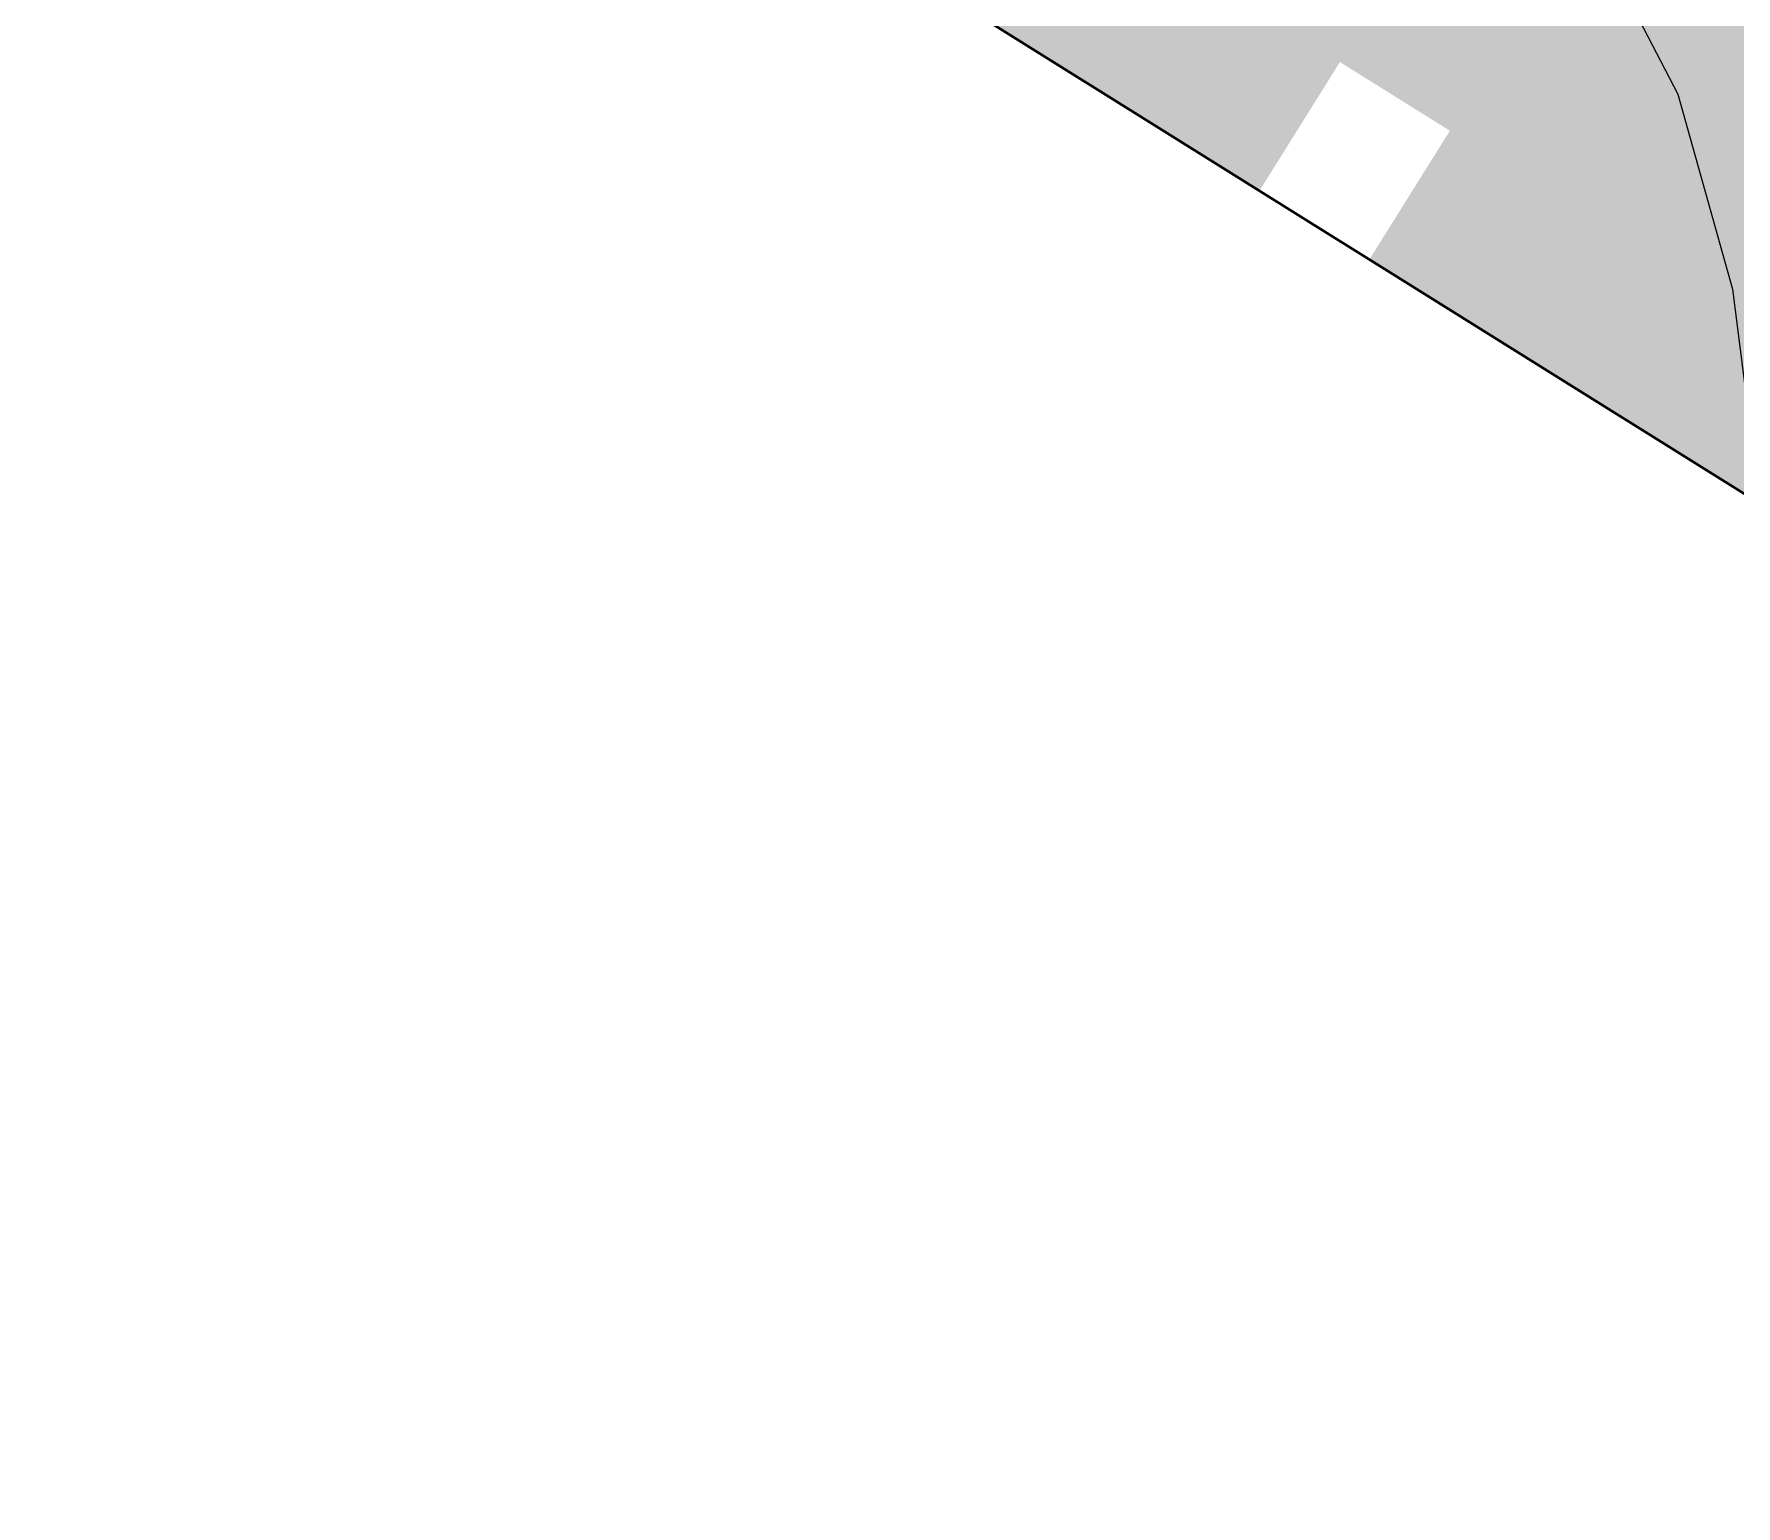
# Model space of a CAD drawing. Header units: millimetres. Extents: x -38151500 to -28914887, y -20564105 to -20349562.
# Drawn here: x -32270278 to -32266341, y -20487138 to -20483732 of the extents above; entities that cross this region are included whole.
import ezdxf
from ezdxf.xclip import XClip

# ---------------------------------------------------------------- set-up
doc = ezdxf.new("R2010")
doc.units = ezdxf.units.MM
doc.header["$MEASUREMENT"] = 0
doc.header["$XCLIPFRAME"] = 0
doc.layers.add('!!! ПОДОСНОВА', color=7, linetype='Continuous')
for name, color, linetype, lineweight in [('Новый_Defpoints_Ном._пера__16', 16, 'Continuous', 20), ('Новый_ГП_Благоустройство штриховка_Ном._пера__246', 246, 'Continuous', 13), ('Новый_ГП_Здание сооружение_Ном._пера__22', 22, 'Continuous', 50), ('Новый_ГП_Тротуар_Дорожки_Ном._пера__24', 26, 'Continuous', 13), ('Чертеж_1_Новый_Новофедоровское_снт 28_07$0$tp_рельеф_Ном._пера__253', 252, 'Continuous', 18)]:
    doc.layers.add(name, color=color, linetype=linetype, lineweight=lineweight)

# ---------------------------------------------------------------- blocks, each defined once
blk = doc.blocks.new('Чертеж_5_1', base_point=(5813926.6, -7295.8))
at = {"layer": 'Чертеж_1_Новый_Новофедоровское_снт 28_07$0$tp_рельеф_Ном._пера__253', "color": 252, "linetype": 'Continuous', "lineweight": 18, "flags": 128}
blk.add_lwpolyline([(-32270389.9, -20482593.1), (-32269266.9, -20482657.3), (-32268280.7, -20482761.7), (-32267645.8, -20482877.3), (-32267287.4, -20482984.5), (-32267114.5, -20483066.1), (-32267049.9, -20483110.1), (-32266967.5, -20483178.6), (-32266821.3, -20483320.4), (-32266644.1, -20483545.8), (-32266475.4, -20483871.6), (-32266348.7, -20484322.6), (-32266284.6, -20484826.2), (-32266249.5, -20485387), (-32266210, -20486009.1), (-32266216.4, -20486635.8), (-32266299.6, -20487489.3), (-32266436.6, -20488502), (-32266604.7, -20489606.4), (-32266781, -20490735), (-32266942.6, -20491820.2), (-32267066.7, -20492794.4)], dxfattribs=at)

msp = doc.modelspace()

# ---------------------------------------------------------------- hatches: boundary and pattern name
at = {"layer": 'Новый_ГП_Благоустройство штриховка_Ном._пера__246', "linetype": 'Continuous', "lineweight": 13}
h = msp.add_hatch(dxfattribs=at)
h.set_pattern_fill('щебень_0003', color=246, style=0, pattern_type=2)
h.set_pattern_definition([(0, (5813926.6, -7295.8), (461.88, 400), [230.94, -461.88]), (0, (5814273.03, -7095.8), (461.88, 400), [230.94, -461.88]), (120, (5813695.7, -7295.8), (461.880242, 399.999953), [230.94, -230.94]), (120, (5814157.56, -7295.8), (461.880242, 399.999953), [230.94, -230.94]), (60, (5813926.62, -7295.8), (230.9399192, 799.9996736), [230.94, -230.94, 230.94, -692.82])])
h.paths.add_polyline_path([(-32260998.03, -20488122.78), (-32257224.21, -20490480.57), (-32257913.16, -20491583.11), (-32257616.32, -20491768.55), (-32257775.26, -20492022.98), (-32258072.13, -20491837.53), (-32258840.46, -20493067.1), (-32257230.52, -20494073.1), (-32257362.95, -20494285.08), (-32257065.28, -20494471.03), (-32257224.23, -20494725.46), (-32257521.92, -20494539.57), (-32260305.2, -20499050.05), (-32260032.25, -20499220.56), (-32260191.19, -20499474.99), (-32260487.53, -20499289.85), (-32263985.59, -20504886.62), (-32263687.93, -20505072.57), (-32263846.87, -20505327), (-32264144.58, -20505141.01), (-32264383.08, -20505522.61), (-32264425.35, -20505495.89), (-32265379.06, -20507022.15), (-32269297.5, -20504573.96), (-32268634.54, -20503514.3), (-32271670.47, -20501617.75), (-32271829.96, -20501871.63), (-32272084.29, -20501712.66), (-32272693.89, -20502688.04), (-32272922.62, -20502545.62), (-32273107.85, -20502842.32), (-32273362.29, -20502683.38), (-32273176.75, -20502386.35), (-32278240.31, -20499222.75), (-32278425.63, -20499519.41), (-32278680.06, -20499360.46), (-32278493.73, -20499063.49), (-32278748.81, -20498904.44), (-32278139.01, -20497929.26), (-32278393.79, -20497770.1), (-32278234.4, -20497516.25), (-32282610.28, -20494781.13), (-32281577.68, -20493127.33), (-32281619.82, -20493101.05), (-32279659.36, -20489963.66), (-32281287.74, -20488946.11), (-32285793.1, -20496156.48), (-32264477.52, -20509475.44), (-32254589.89, -20493518.34), (-32255613.52, -20489787.31), (-32254268.09, -20487634.1), (-32256814.51, -20486042.98), (-32257878.49, -20487745.76), (-32266155.37, -20482571.88), (-32266672.13, -20483398.91), (-32273060.68, -20479403.57), (-32273591.54, -20480253.13), (-32273209.87, -20480491.62), (-32273024.35, -20480194.64), (-32272769.91, -20480353.58), (-32272955.46, -20480650.59), (-32267443.1, -20484095.09), (-32267257.11, -20483797.36), (-32267002.67, -20483956.3), (-32267188.78, -20484254.02), (-32265624.13, -20485231.71), (-32265067.71, -20484341.27), (-32260696.04, -20487073.01), (-32261065.96, -20487664.89), (-32260811.52, -20487823.83)])

# ---------------------------------------------------------------- linework, layer by layer
at = {"layer": 'Новый_Defpoints_Ном._пера__16', "color": 16, "linetype": 'Continuous', "lineweight": 20}
msp.add_lwpolyline([(-32264383, -20505522.66), (-32264425.35, -20505495.89), (-32265379.13, -20507022.26), (-32269297.21, -20504574.15), (-32268634.54, -20503514.3), (-32271925.37, -20501458.21), (-32272693.96, -20502688.26), (-32278748.81, -20498904.77), (-32277980.42, -20497674.6), (-32282601.09, -20494766.41), (-32281577.41, -20493127.55), (-32281619.67, -20493100.81), (-32273591.05, -20480253.43), (-32257224.21, -20490480.57), (-32258840.03, -20493066.42), (-32257230.52, -20494073.1)], close=True, dxfattribs=at)
at = {"layer": 'Новый_ГП_Здание сооружение_Ном._пера__22', "color": 22, "linetype": 'Continuous', "lineweight": 50}
msp.add_lwpolyline([(-32257224.21, -20490480.57), (-32267570.4, -20484015.55), (-32273591.54, -20480253.13), (-32277618.08, -20486698.82), (-32275922.83, -20487758.13), (-32277804.04, -20490768.7), (-32279500.14, -20489708.86), (-32281619.82, -20493101.05)], dxfattribs=at)
at = {"layer": 'Новый_ГП_Тротуар_Дорожки_Ном._пера__24', "color": 26, "linetype": 'Continuous', "lineweight": 13}
msp.add_lwpolyline([(-32257224.21, -20490480.57), (-32261252.45, -20487963.82), (-32261065.96, -20487664.89), (-32260696.04, -20487073.01), (-32265067.71, -20484341.27), (-32265624.13, -20485231.71), (-32267188.78, -20484254.02), (-32267443.12, -20484095.13), (-32267443.1, -20484095.09), (-32272955.46, -20480650.59), (-32272955.44, -20480650.56), (-32273209.87, -20480491.62), (-32273591.54, -20480253.13), (-32273060.68, -20479403.57), (-32266672.13, -20483398.91), (-32266155.37, -20482571.88), (-32257878.49, -20487745.76)], dxfattribs=at)

# ---------------------------------------------------------------- block references
at = {"layer": '!!! ПОДОСНОВА', "color": 252, "linetype": 'Continuous', "lineweight": 40}
ref = msp.add_blockref('Чертеж_5_1', (5813926.62, -7295.8), dxfattribs=at)
XClip(ref).set_block_clipping_path([(-32342847.3118521906, -20426134.2498699203), (-32342847.3118521906, -20517391.6082299612), (-32320266.7422028184, -20517391.6082299612), (-32314873.6045184806, -20528511.4797440507), (-32229507.7408887595, -20528511.4797440507), (-32229507.7408887595, -20426017.5390227698)])

doc.saveas('drawing.dxf')
